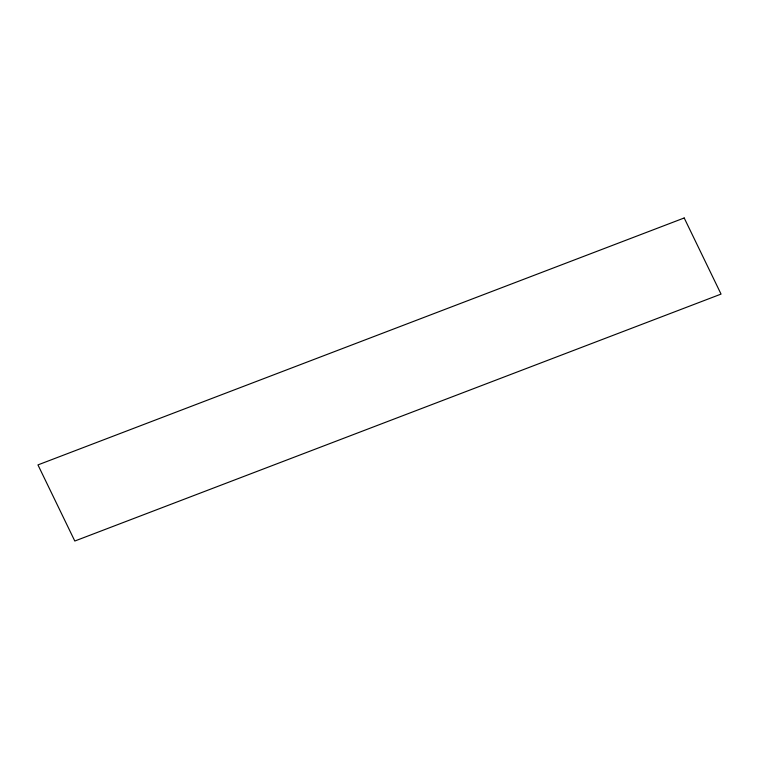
<?xml version="1.0" encoding="UTF-8"?>
<svg xmlns="http://www.w3.org/2000/svg" width="759" height="759" viewBox="0 0 759 759"><rect width="100%" height="100%" fill="white"/><g stroke="black" fill="none" stroke-linecap="round" stroke-linejoin="round"><path stroke-width="1.14" d="M684.201 217.975L37.95 464.906L74.799 541.025L721.05 294.094L684.201 217.975"/></g></svg>
